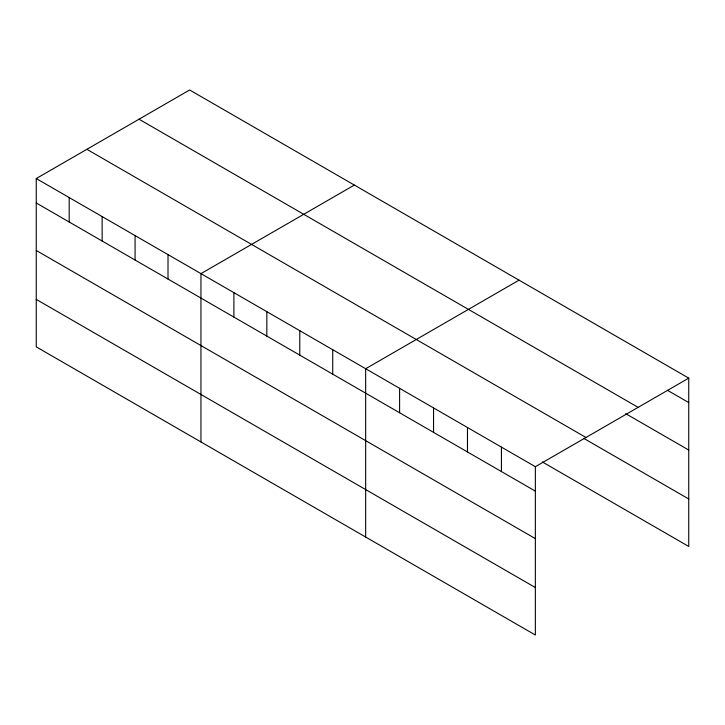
<?xml version="1.0" encoding="UTF-8"?>
<svg xmlns="http://www.w3.org/2000/svg" width="725" height="725" viewBox="0 0 725 725"><rect width="100%" height="100%" fill="white"/><g stroke="black" fill="none" stroke-linecap="round" stroke-linejoin="round"><path stroke-width="1.09" d="M36.25 178.54L535.358 466.701L535.358 635.018L36.25 346.867L36.25 178.54L189.642 89.982L688.75 378.133L688.75 546.46L542.327 461.925M354.353 185.074L200.952 273.633L200.952 441.96M519.055 280.158L365.663 368.726L365.663 537.053M535.358 466.701L688.75 378.133M667.417 390.258L688.75 402.574M139.028 119.208L638.127 407.359M625.72 413.667L688.75 450.062M86.873 149.314L585.972 437.474M584.024 438.516L688.75 498.981M36.25 202.982L535.358 491.142M36.25 250.469L535.358 538.621M36.25 299.389L535.358 587.54M501.419 447.098L501.419 471.549M467.48 427.505L467.48 451.956M433.541 407.912L433.541 432.354M399.602 388.319L399.602 412.761M332.721 349.704L332.721 374.145M299.778 330.691L299.778 355.132M266.836 311.668L266.836 336.11M233.894 292.646L233.894 317.097M168.01 254.611L168.01 279.062M135.077 235.598L135.077 260.039M102.134 216.576L102.134 241.026M69.192 197.562L69.192 222.004"/></g></svg>
